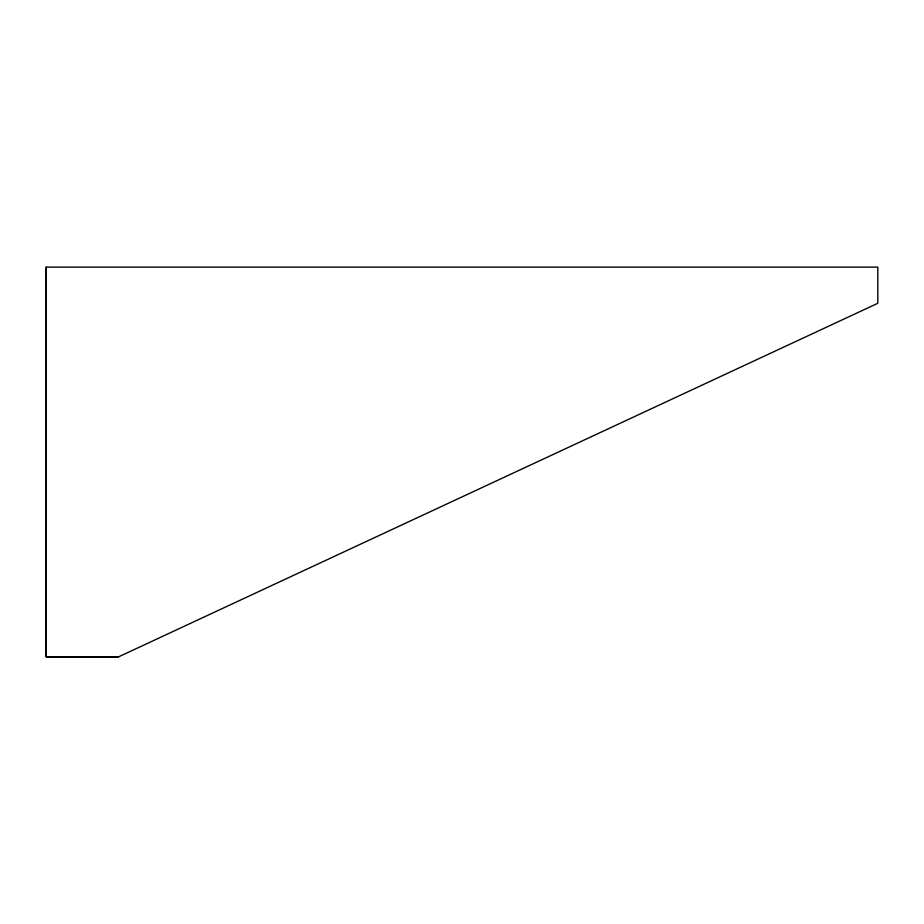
<?xml version="1.0" encoding="UTF-8"?>
<svg xmlns="http://www.w3.org/2000/svg" width="924" height="924" viewBox="0 0 924 924"><rect width="100%" height="100%" fill="white"/><g stroke="black" fill="none" stroke-linecap="round" stroke-linejoin="round"><path stroke-width="1.39" d="M46.223 267.128L46.2 656.872L118.515 656.872L877.8 303.291L877.8 267.128L46.223 267.128L46.223 656.86L118.538 656.86"/></g></svg>
